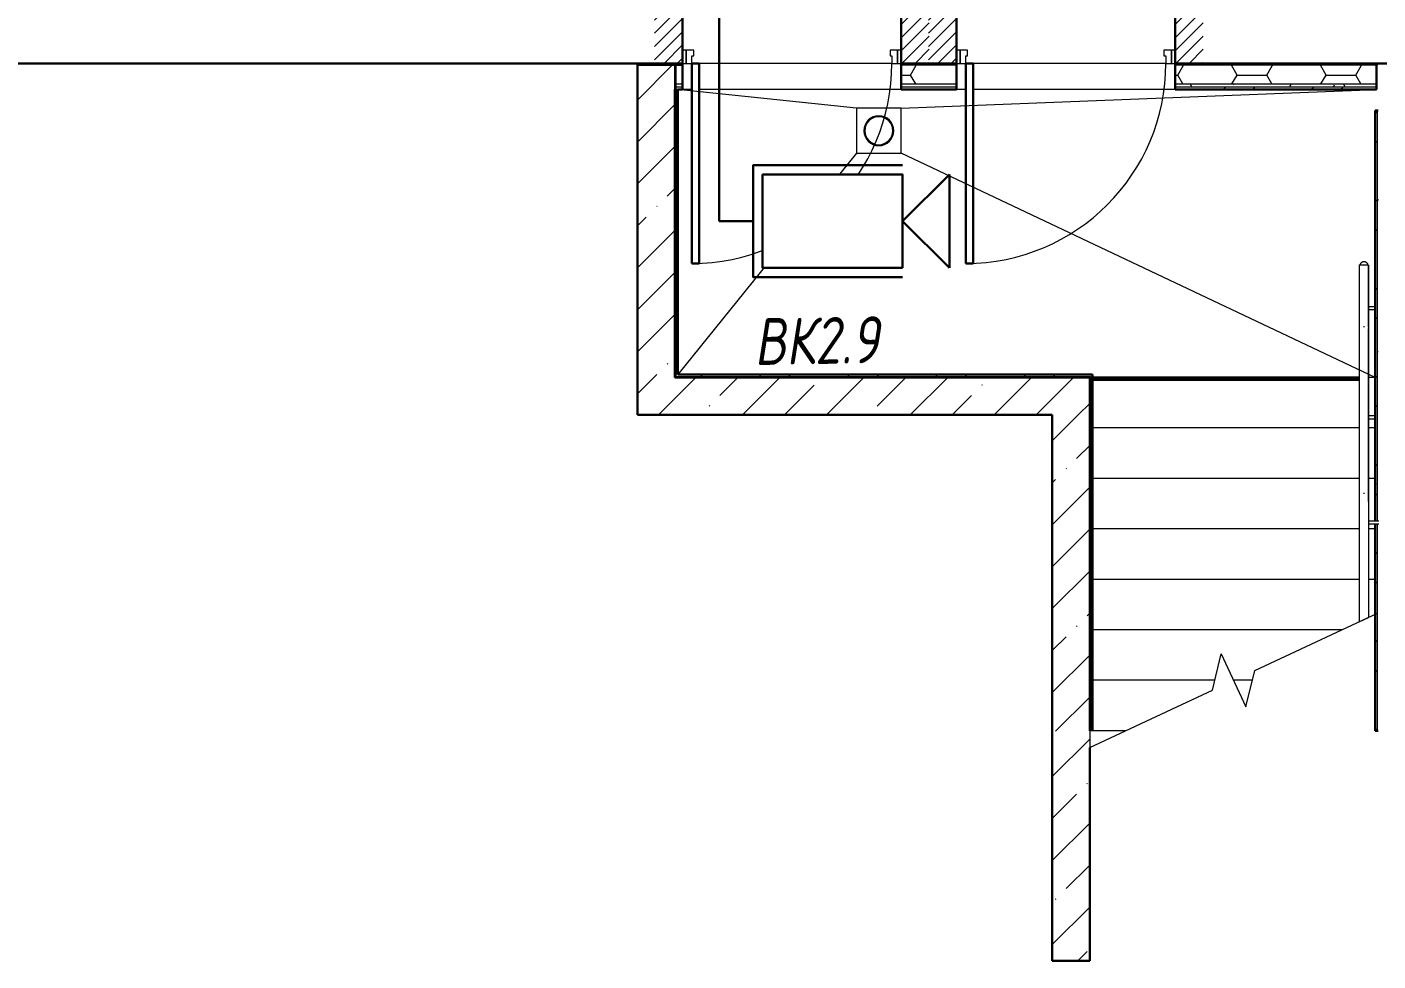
# Model space of a CAD drawing. Header units: millimetres. Extents: x -495897 to 1376592, y -28539 to 470976.
# Drawn here: x -189099 to -181874, y 369709 to 374705 of the extents above; entities that cross this region are included whole.
import ezdxf
from ezdxf.enums import TextEntityAlignment as Align

# ---------------------------------------------------------------- set-up
doc = ezdxf.new("R2010")
doc.units = ezdxf.units.MM
doc.set_wipeout_variables(frame=1)
doc.linetypes.add('ADSK_Сверху', pattern=[450, 300, -150])
doc.linetypes.add('ADSK_Штриховая_ш2 п1_5', pattern=[4.5, 3, -1.5])
for name, color, linetype, lineweight in [('RC-Видеонаблюдение', 5, 'Continuous', 30), ('RC-Линии_связи-Адресные', 5, 'Continuous', 30), ('Двери', 252, 'Continuous', 9), ('Лестницы', 252, 'Continuous', 9), ('Линии', 7, 'Continuous', 9), ('Ограждение', 252, 'Continuous', 9), ('Перекрытие', 252, 'Continuous', 18), ('Сантехника', 252, 'Continuous', 9), ('Стены наружные', 7, 'Continuous', 18), ('Стены штриховка', 7, 'Continuous', 9)]:
    doc.layers.add(name, color=color, linetype=linetype, lineweight=lineweight)
doc.layers.add('RC-Позиционные_обозначения', color=7, linetype='Continuous')
doc.styles.add('RubezhCAD', font='', dxfattribs={"oblique": 10})
doc.styles.get("Standard").update_dxf_attribs({"font": ''})
doc.styles.get('RubezhCAD').set_extended_font_data('GOST type A')
doc.styles.get('Standard').set_extended_font_data('GOST type B')

# ---------------------------------------------------------------- blocks, each defined once
blk = doc.blocks.new('RC-UGO-CAM-03')
blk.add_attdef('PSTN', text='', height=2.5).set_placement((4.626, 3.284), align=Align.BOTTOM_LEFT)
blk.add_wipeout([(3.743, 0), (6.243, 2.499), (6.243, -2.499)])
blk.add_line((6.243, 2.499), (6.243, -2.499))
blk.add_wipeout([(-3.743, -2.499), (-3.741, 2.497), (3.743, 2.499), (3.743, -2.499)])
for q in [(6.243, 2.499), (6.243, -2.499)]:
    blk.add_line((3.743, 0), q)
blk.add_lwpolyline([(3.743, 2.999), (-4.243, 2.999), (-4.243, -2.999), (3.743, -2.999)])
blk.add_lwpolyline([(3.743, -2.499), (3.743, 2.499), (-3.743, 2.499), (-3.743, -2.499), (3.743, -2.499)], close=True)
blk = doc.blocks.new('подвал')
at = {"layer": 'Двери', "lineweight": 18, "true_color": 0x636466}
h = blk.add_hatch(dxfattribs=at)
h.set_pattern_fill('FP_1', color=251, angle=180, style=0, pattern_type=2)
h.set_pattern_definition([(225, (-184251.95, 14336.906), (35.3553, -35.3553), [])])
h.paths.add_polyline_path([(-183517, 14111.9), (-183517, 14561.9), (-183667, 14561.9), (-183667, 14111.9)])
h.paths.add_polyline_path([(-184987, 14111.9), (-184837, 14111.9), (-184837, 14561.9), (-184987, 14561.9)])
h = blk.add_hatch(dxfattribs=at)
h.set_pattern_fill('FP_1', color=251, angle=180, style=0, pattern_type=2)
h.set_pattern_definition([(225, (-182786.95, 14336.906), (35.3553, -35.3553), [])])
h.paths.add_polyline_path([(-182052, 14111.9), (-182052, 14561.9), (-182202, 14561.9), (-182202, 14111.9), (-182065.7, 14111.9)])
h.paths.add_polyline_path([(-183522, 14111.9), (-183372, 14111.9), (-183372, 14561.9), (-183522, 14561.9)])
at = {"layer": 'Двери', "color": 251, "linetype": 'ADSK_Штриховая_ш2 п1_5', "true_color": 0x636466}
for p, q in [((-184837, 14111.9), (-184837, 14561.9)), ((-183667, 14561.9), (-183667, 14111.9)), ((-183372, 14111.9), (-183372, 14561.9)), ((-182202, 14561.9), (-182202, 14111.9)), ((-184987, 14111.9), (-184837, 14111.9)), ((-183667, 14111.9), (-183517, 14111.9)), ((-183522, 14111.9), (-183372, 14111.9)), ((-182202, 14111.9), (-182052, 14111.9))]:
    blk.add_line(p, q, dxfattribs=at)
at = {"layer": 'Двери', "color": 251, "true_color": 0x636466}
for p, q in [((-184817, 14181.9), (-184837, 14181.9)), ((-184837, 14181.9), (-184837, 14111.9)), ((-184817, 14181.9), (-184817, 14111.9)), ((-184777, 14181.9), (-184817, 14181.9)), ((-184817, 14111.9), (-184817, 14181.9)), ((-184777, 14151.9), (-184777, 14181.9)), ((-183687, 14181.9), (-183727, 14181.9)), ((-183727, 14181.9), (-183727, 14151.9)), ((-183687, 14111.9), (-183687, 14181.9)), ((-183687, 14181.9), (-183687, 14111.9)), ((-183667, 14181.9), (-183687, 14181.9)), ((-183667, 14111.9), (-183667, 14181.9)), ((-183352, 14181.9), (-183372, 14181.9)), ((-183372, 14181.9), (-183372, 14111.9)), ((-183352, 14181.9), (-183352, 14111.9)), ((-183312, 14181.9), (-183352, 14181.9)), ((-183352, 14111.9), (-183352, 14181.9)), ((-183312, 14151.9), (-183312, 14181.9)), ((-182222, 14181.9), (-182262, 14181.9)), ((-182262, 14181.9), (-182262, 14151.9)), ((-182222, 14111.9), (-182222, 14181.9)), ((-182222, 14181.9), (-182222, 14111.9)), ((-182202, 14181.9), (-182222, 14181.9)), ((-182202, 14111.9), (-182202, 14181.9)), ((-184837, 14111.9), (-184817, 14111.9)), ((-184817, 14111.9), (-184787, 14111.9)), ((-184787, 14111.9), (-184787, 14151.9)), ((-184787, 14151.9), (-184777, 14151.9)), ((-183727, 14151.9), (-183717, 14151.9)), ((-183717, 14151.9), (-183717, 14111.9)), ((-183717, 14111.9), (-183687, 14111.9)), ((-183687, 14111.9), (-183667, 14111.9)), ((-183372, 14111.9), (-183352, 14111.9)), ((-183352, 14111.9), (-183322, 14111.9)), ((-183322, 14111.9), (-183322, 14151.9)), ((-183322, 14151.9), (-183312, 14151.9)), ((-182262, 14151.9), (-182252, 14151.9)), ((-182252, 14151.9), (-182252, 14111.9)), ((-182252, 14111.9), (-182222, 14111.9)), ((-182222, 14111.9), (-182202, 14111.9))]:
    blk.add_line(p, q, dxfattribs=at)
at = {"layer": 'Двери', "color": 251, "lineweight": 30, "true_color": 0x636466}
for p, q in [((-184747, 14111.9), (-184787, 14111.9)), ((-184787, 14111.9), (-184787, 13041.9)), ((-184747, 13041.9), (-184747, 14111.9)), ((-183282, 14111.9), (-183322, 14111.9)), ((-183322, 14111.9), (-183322, 13041.9)), ((-183282, 13041.9), (-183282, 14111.9)), ((-184787, 13041.9), (-184747, 13041.9)), ((-183322, 13041.9), (-183282, 13041.9))]:
    blk.add_line(p, q, dxfattribs=at)
at = {"layer": 'Двери', "color": 251, "true_color": 0x636466}
for centre in [(-184787, 14111.9), (-183322, 14111.9)]:
    blk.add_arc(centre, 1070, 270, 0, dxfattribs=at)
at = {"layer": 'Лестницы', "color": 251, "true_color": 0x636466}
for p, q in [((-181217.8, 12431.9), (-181220.7, 12431.9)), ((-181217.8, 12431.9), (-181220.7, 12431.9)), ((-181132, 12431.9), (-181167.2, 12431.9)), ((-181132, 12431.9), (-181167.2, 12431.9)), ((-181217.8, 12161.9), (-182644.2, 12161.9)), ((-181217.8, 12161.9), (-182644.2, 12161.9)), ((-181132, 12161.9), (-181167.2, 12161.9)), ((-181132, 12161.9), (-181167.2, 12161.9)), ((-181217.8, 11891.9), (-182644.2, 11891.9)), ((-181217.8, 11891.9), (-182644.2, 11891.9)), ((-181132, 11891.9), (-181167.2, 11891.9)), ((-181132, 11891.9), (-181167.2, 11891.9)), ((-181217.8, 11621.9), (-182644.2, 11621.9)), ((-181217.8, 11621.9), (-182644.2, 11621.9)), ((-181132, 11621.9), (-181167.2, 11621.9)), ((-181132, 11621.9), (-181167.2, 11621.9)), ((-181217.2, 11351.9), (-182644.2, 11351.9)), ((-181217.2, 11351.9), (-182644.2, 11351.9)), ((-181132, 11351.9), (-181167.2, 11351.9)), ((-181132, 11351.9), (-181167.2, 11351.9)), ((-181775.9, 10864.7), (-181119.2, 11171)), ((-181310.2, 11081.9), (-182644.2, 11081.9)), ((-181310.2, 11081.9), (-182644.2, 11081.9)), ((-182002.5, 10759.1), (-181955.2, 10953.5)), ((-181955.2, 10953.5), (-181823.2, 10670.3)), ((-181823.2, 10670.3), (-181775.9, 10864.7)), ((-181989.6, 10811.9), (-182644.2, 10811.9)), ((-181989.6, 10811.9), (-182644.2, 10811.9)), ((-181788.7, 10811.9), (-181889.2, 10811.9)), ((-181788.7, 10811.9), (-181889.2, 10811.9)), ((-182659.2, 10452.8), (-182002.5, 10759.1)), ((-182659.2, 10541.9), (-182659.2, 10452.8)), ((-182468.2, 10541.9), (-182659.2, 10541.9)), ((-182468.2, 10541.9), (-182659.2, 10541.9))]:
    blk.add_line(p, q, dxfattribs=at)
at = {"layer": 'Линии', "color": 251, "linetype": 'ADSK_Сверху', "ltscale": 100, "true_color": 0x636466}
for p, q in [((-183907, 13871.9), (-184862, 13971.9)), ((-183667, 13871.9), (-181124.5, 13971.9)), ((-183907, 13631.9), (-184862, 12446.9)), ((-181132, 12431.9), (-183667, 13631.9))]:
    blk.add_line(p, q, dxfattribs=at)
at = {"layer": 'Ограждение', "color": 251, "true_color": 0x636466}
for p, q in [((-181217.2, 13031.9), (-181217.2, 12701.5)), ((-181167.2, 13031.9), (-181217.2, 13031.9)), ((-181217.2, 13031.9), (-181217.2, 12701.9)), ((-181189.9, 13031.9), (-181194.5, 13031.9)), ((-181167.2, 12701.5), (-181167.2, 13031.9)), ((-181167.2, 13031.9), (-181167.2, 12701.9)), ((-181132, 12809.5), (-181167.2, 12809.5)), ((-181167.2, 12794.5), (-181132, 12794.5)), ((-181217.2, 12701.9), (-181217.2, 11125.3)), ((-181217.2, 12693.7), (-181217.2, 11768.9)), ((-181167.2, 12701.9), (-181167.2, 11148.6)), ((-181167.2, 11768.9), (-181167.2, 12693.7)), ((-181132, 12226.4), (-181167.2, 12226.4)), ((-181167.2, 12211.4), (-181132, 12211.4)), ((-181189.6, 11810.7), (-181194.8, 11810.7)), ((-181112.2, 11663.9), (-181167.2, 11663.9)), ((-181167.2, 11648.9), (-181112.2, 11648.9)), ((-181217.2, 11125.3), (-181167.2, 11148.6))]:
    blk.add_line(p, q, dxfattribs=at)
at = {"layer": 'Ограждение', "color": 251, "true_color": 0x636466, "flags": 128}
for points in [[(-181212.2, 13031.9), (-181212.2, 13032.7), (-181212.1, 13033.5), (-181212, 13034.3), (-181211.9, 13035.1), (-181211.8, 13035.9), (-181211.6, 13036.7), (-181211.4, 13037.4), (-181211.2, 13038.2), (-181210.9, 13039), (-181210.6, 13039.7), (-181210.3, 13040.4), (-181209.9, 13041.1), (-181209.5, 13041.8), (-181209.1, 13042.5), (-181208.7, 13043.2), (-181208.2, 13043.8), (-181207.7, 13044.5), (-181207.2, 13045.1), (-181206.7, 13045.7), (-181206.1, 13046.3), (-181205.5, 13046.8), (-181204.9, 13047.3), (-181204.3, 13047.8), (-181203.7, 13048.3), (-181203, 13048.7), (-181202.3, 13049.2), (-181201.6, 13049.5), (-181200.9, 13049.9), (-181200.2, 13050.2), (-181199.4, 13050.5), (-181198.7, 13050.8), (-181197.9, 13051.1), (-181197.2, 13051.3), (-181196.4, 13051.5), (-181195.6, 13051.6), (-181194.8, 13051.7), (-181194, 13051.8), (-181193.2, 13051.9), (-181192.4, 13051.9), (-181192.2, 13051.9)], [(-181192.2, 13051.9), (-181191.4, 13051.9), (-181190.6, 13051.8), (-181189.8, 13051.8), (-181189, 13051.7), (-181188.2, 13051.5), (-181187.4, 13051.3), (-181186.7, 13051.1), (-181185.9, 13050.9), (-181185.1, 13050.6), (-181184.4, 13050.3), (-181183.7, 13050), (-181183, 13049.6), (-181182.3, 13049.3), (-181181.6, 13048.9), (-181180.9, 13048.4), (-181180.2, 13047.9), (-181179.6, 13047.5), (-181179, 13046.9), (-181178.4, 13046.4), (-181177.8, 13045.8), (-181177.3, 13045.3), (-181176.8, 13044.6), (-181176.3, 13044), (-181175.8, 13043.4), (-181175.4, 13042.7), (-181174.9, 13042), (-181174.6, 13041.3), (-181174.2, 13040.6), (-181173.9, 13039.9), (-181173.5, 13039.2), (-181173.3, 13038.4), (-181173, 13037.6), (-181172.8, 13036.9), (-181172.6, 13036.1), (-181172.5, 13035.3), (-181172.4, 13034.5), (-181172.3, 13033.7), (-181172.2, 13032.9), (-181172.2, 13032.1), (-181172.2, 13031.9)]]:
    blk.add_lwpolyline(points, dxfattribs=at)
at = {"layer": 'Ограждение', "color": 251, "true_color": 0x636466}
blk.add_open_spline([(-181190.3, 12701.9), (-181190.9, 12701.9), (-181192.2, 12701.9), (-181193.4, 12701.9), (-181194.1, 12701.9)], degree=3, dxfattribs=at)
at = {"layer": 'Перекрытие', "color": 251, "true_color": 0x636466}
for p, q in [((-183907, 13871.9), (-183907, 13631.9)), ((-183667, 13871.9), (-183907, 13871.9)), ((-183667, 13631.9), (-183667, 13871.9)), ((-183907, 13631.9), (-183667, 13631.9))]:
    blk.add_line(p, q, dxfattribs=at)
at = {"layer": 'Сантехника', "color": 251, "true_color": 0x636466}
for p, q in [((-183667, 13871.9), (-183907, 13871.9)), ((-183907, 13871.9), (-183907, 13631.9)), ((-183667, 13631.9), (-183667, 13871.9)), ((-183907, 13631.9), (-183667, 13631.9))]:
    blk.add_line(p, q, dxfattribs=at)
for radius, start, end in [(80, 90, 270), (75, 90, 270), (75, 109.97124, 115.02876), (80, 270, 90), (75, 270, 90), (75, 64.97124, 70.02876), (75, 154.97124, 160.02876), (75, 19.97124, 25.02876), (75, 199.97124, 205.02876), (75, 244.97124, 250.02876), (75, 289.97124, 295.02876), (75, 334.97124, 340.02876)]:
    blk.add_arc((-183787, 13751.9), radius, start, end, dxfattribs=at)
at = {"layer": 'Стены наружные', "color": 251, "lineweight": 30, "true_color": 0x636466}
for p, q in [((-183372, 13971.9), (-183372, 15786.9)), ((-184837, 13971.9), (-184837, 14561.9)), ((-183667, 14561.9), (-183667, 13971.9)), ((-182202, 14561.9), (-182202, 13971.9)), ((-184837, 14111.9), (-200767, 14111.9)), ((-185078, 14111.9), (-185078, 13971.9)), ((-183667, 14111.9), (-183372, 14111.9)), ((-176917, 14111.9), (-182202, 14111.9)), ((-181124.5, 13971.9), (-181124.5, 14101.9)), ((-181124.5, 14101.9), (-181123.5, 14101.9)), ((-181123.5, 14101.9), (-181123.5, 14111.9)), ((-185078, 13971.9), (-185077, 13971.9)), ((-185077, 13971.9), (-185077, 12231.9)), ((-184877, 12431.9), (-184877, 13971.9)), ((-184862, 13971.9), (-184837, 13971.9)), ((-184862, 12446.9), (-184862, 13971.9)), ((-183667, 13971.9), (-183372, 13971.9)), ((-182202, 13971.9), (-181124.5, 13971.9)), ((-181117, 13859.9), (-181132, 13859.9)), ((-181132, 13859.9), (-181132, 11663.7)), ((-184877, 12431.9), (-181220.7, 12431.9)), ((-182644.2, 12446.9), (-184862, 12446.9)), ((-182659.2, 10541.9), (-182659.2, 12431.9)), ((-182644.2, 10541.9), (-182644.2, 12446.9)), ((-181220.7, 12418.9), (-181220.7, 12431.9)), ((-182659.2, 12418.9), (-181220.7, 12418.9)), ((-185077, 12231.9), (-182859.2, 12231.9)), ((-182859.2, 12231.9), (-182859.2, 9310.4)), ((-181132, 11649.2), (-181132, 10541.9)), ((-181132, 10541.9), (-181117, 10541.9)), ((-182659.2, 9310.4), (-182659.2, 10452.8)), ((-182859.2, 9310.4), (-182659.2, 9310.4))]:
    blk.add_line(p, q, dxfattribs=at)
at = {"layer": 'Стены наружные', "color": 251, "true_color": 0x636466}
for p, q in [((-185078, 14101.9), (-184877, 14101.9)), ((-183717, 14111.9), (-184787, 14111.9)), ((-182252, 14111.9), (-183322, 14111.9)), ((-184787, 13971.9), (-184837, 13971.9)), ((-183667, 13971.9), (-184747, 13971.9)), ((-183322, 13971.9), (-183372, 13971.9)), ((-182202, 13971.9), (-183282, 13971.9))]:
    blk.add_line(p, q, dxfattribs=at)
at = {"layer": 'Стены наружные', "color": 251, "linetype": 'Continuous', "lineweight": 9, "true_color": 0x636466}
for p, q in [((-185077.8, 13915.6), (-184891.6, 14101.9)), ((-183617.2, 14049.6), (-183587, 14101.9)), ((-182188.4, 14049.6), (-182158.3, 14101.9)), ((-181870.9, 14049.7), (-181901, 14101.9)), ((-181712.2, 14049.6), (-181682, 14101.9)), ((-181394.6, 14049.7), (-181424.8, 14101.9)), ((-181235.9, 14049.6), (-181205.7, 14101.9)), ((-183667, 14049.7), (-183617.2, 14049.7)), ((-183589.6, 14001.9), (-183617.1, 14049.7)), ((-182202, 14049.7), (-182188.5, 14049.7)), ((-182160.8, 14001.9), (-182188.4, 14049.7)), ((-181898.5, 14001.9), (-181870.9, 14049.6)), ((-181871, 14049.7), (-181712.2, 14049.7)), ((-181870.9, 14049.6), (-181870.9, 14049.6)), ((-181870.9, 14049.6), (-181870.9, 14049.6)), ((-181684.6, 14001.9), (-181712.1, 14049.7)), ((-181422.2, 14001.9), (-181394.7, 14049.6)), ((-181394.7, 14049.7), (-181236, 14049.7)), ((-181394.7, 14049.6), (-181394.7, 14049.6)), ((-181394.7, 14049.6), (-181394.7, 14049.6)), ((-181208.3, 14001.9), (-181235.9, 14049.7)), ((-183667, 13979.5), (-183659.5, 13986.9)), ((-183459.2, 14001.9), (-183459.4, 14001.5)), ((-182113.7, 13986.9), (-182122.3, 14001.9)), ((-181945.8, 13971.9), (-181930.8, 13986.9)), ((-181884.9, 13997.1), (-181887.7, 14001.9)), ((-181788.7, 13971.9), (-181773.7, 13986.9)), ((-181761.7, 13986.9), (-181762.9, 13988.9)), ((-181582.1, 14001.9), (-181590.8, 13986.9)), ((-181474.4, 13971.9), (-181459.4, 13986.9)), ((-181350.9, 13996), (-181356.1, 13986.9)), ((-181317.2, 13971.9), (-181302.2, 13986.9)), ((-181292.6, 13987.1), (-181301.1, 14001.9)), ((-185077.7, 13691.3), (-184877, 13892)), ((-184872, 13874.6), (-184862, 13884.6)), ((-181132, 13842.9), (-181122, 13852.9)), ((-185077.6, 13466.9), (-184877, 13667.5)), ((-184872, 13717.4), (-184862, 13727.4)), ((-181132, 13685.7), (-181122, 13695.7)), ((-184918.3, 13401.7), (-184877, 13443)), ((-184872, 13403.1), (-184862, 13413.1)), ((-181132, 13371.4), (-181122, 13381.4)), ((-181117, 13385.2), (-181122, 13376.5)), ((-184974.4, 13345.5), (-184972, 13347.9)), ((-185077.4, 13242.5), (-185030.5, 13289.4)), ((-184872, 13245.9), (-184862, 13255.9)), ((-181132, 13214.2), (-181122, 13224.2)), ((-185077.3, 13018.1), (-184877, 13218.5)), ((-185077.2, 12793.8), (-184877, 12994)), ((-184872, 12977.3), (-184877, 12968.7)), ((-184872, 12931.6), (-184862, 12941.6)), ((-181132, 12899.9), (-181122, 12909.9)), ((-185077, 12569.4), (-184877, 12769.5)), ((-184872, 12774.5), (-184862, 12784.5)), ((-181132, 12742.8), (-181122, 12752.8)), ((-184918.3, 12503.6), (-184915.9, 12506)), ((-181117.8, 12571), (-181122, 12563.7)), ((-185077, 12345), (-184990, 12431.9)), ((-184990, 12431.9), (-184974.4, 12447.5)), ((-184965.5, 12231.9), (-184765.5, 12431.9)), ((-184872, 12460.2), (-184862, 12470.2)), ((-184738.1, 12436.9), (-184728.1, 12446.9)), ((-184637.7, 12335.3), (-184541, 12431.9)), ((-184516.5, 12231.9), (-184316.5, 12431.9)), ((-184423.8, 12436.9), (-184413.8, 12446.9)), ((-184385.8, 12435.9), (-184386.4, 12436.9)), ((-184266.6, 12436.9), (-184256.6, 12446.9)), ((-184067.5, 12231.9), (-183867.5, 12431.9)), ((-184031.5, 12431.9), (-184034.4, 12436.9)), ((-183952.3, 12436.9), (-183942.3, 12446.9)), ((-183795.8, 12279.1), (-183643, 12431.9)), ((-183795.1, 12436.9), (-183785.1, 12446.9)), ((-183776.1, 12436.9), (-183779, 12431.9)), ((-183618.5, 12231.9), (-183418.5, 12431.9)), ((-183480.8, 12436.9), (-183470.8, 12446.9)), ((-183323.7, 12436.9), (-183313.7, 12446.9)), ((-183169.5, 12231.9), (-182969.5, 12431.9)), ((-183009.4, 12436.9), (-182999.4, 12446.9)), ((-182975.7, 12431.9), (-182978.6, 12436.9)), ((-182945, 12231.9), (-182745, 12431.9)), ((-182852.2, 12436.9), (-182842.2, 12446.9)), ((-182552.9, 12421.9), (-182542.9, 12431.9)), ((-182395.7, 12421.9), (-182385.7, 12431.9)), ((-182081.4, 12421.9), (-182071.4, 12431.9)), ((-181924.3, 12421.9), (-181914.3, 12431.9)), ((-181610, 12421.9), (-181600, 12431.9)), ((-181452.8, 12421.9), (-181442.8, 12431.9)), ((-181132, 12428.5), (-181122, 12438.5)), ((-184292, 12231.9), (-184132.5, 12391.4)), ((-183234.5, 12391.4), (-183232.1, 12393.8)), ((-182616.2, 12418.9), (-182617.9, 12421.9)), ((-182029.6, 12418.9), (-182031.4, 12421.9)), ((-183394, 12231.9), (-183290.6, 12335.3)), ((-182720.4, 12231.9), (-182659.2, 12293.2)), ((-182654.2, 12281.5), (-182659.2, 12290.2)), ((-182654.2, 12320.6), (-182644.2, 12330.6)), ((-184693.8, 12279.1), (-184691.4, 12281.5)), ((-182859.2, 12093.2), (-182720.4, 12231.9)), ((-181132, 12271.3), (-181122, 12281.3)), ((-182654.2, 12163.5), (-182644.2, 12173.5)), ((-182729.3, 11998.5), (-182659.2, 12068.7)), ((-182659.2, 12104.8), (-182654.2, 12104.8)), ((-182785.5, 11942.4), (-182783.1, 11944.7)), ((-182658.1, 11935.1), (-182659.2, 11933.1)), ((-181132, 11957), (-181122, 11967)), ((-182859.2, 11868.7), (-182841.6, 11886.2)), ((-182659.2, 11901.6), (-182654.2, 11901.6)), ((-182654.2, 11849.2), (-182644.2, 11859.2)), ((-181119.3, 11858.1), (-181122, 11862.8)), ((-182859.2, 11644.2), (-182659.2, 11844.2)), ((-181132, 11799.8), (-181122, 11809.8)), ((-182655.9, 11674.9), (-182659.2, 11680.6)), ((-182654.2, 11692), (-182644.2, 11702)), ((-182859.2, 11419.6), (-182659.2, 11619.6)), ((-182659.2, 11596.8), (-182654.2, 11596.8)), ((-181132, 11485.5), (-181122, 11495.5)), ((-182859.2, 11195.1), (-182659.2, 11395.1)), ((-182654.2, 11377.7), (-182644.2, 11387.7)), ((-181132, 11328.4), (-181122, 11338.4)), ((-182654.2, 11220.5), (-182644.2, 11230.5)), ((-182673.2, 11156.6), (-182659.2, 11170.6)), ((-182729.3, 11100.5), (-182727, 11102.8)), ((-182859.2, 10970.6), (-182785.5, 11044.3)), ((-182659.2, 10987.2), (-182654.2, 10987.2)), ((-181132, 11014.1), (-181122, 11024.1)), ((-182859.2, 10746.1), (-182659.2, 10946.1)), ((-182654.2, 10906.2), (-182644.2, 10916.2)), ((-181132, 10856.9), (-181122, 10866.9)), ((-182659.2, 10784), (-182654.2, 10784)), ((-182841.6, 10539.2), (-182659.2, 10721.6)), ((-182654.2, 10749.1), (-182644.2, 10759.1)), ((-182654.2, 10655.9), (-182655.4, 10658)), ((-181132, 10542.6), (-181122, 10552.6)), ((-182859.2, 10297.1), (-182659.2, 10497.1)), ((-182673.2, 10258.6), (-182670.8, 10260.9)), ((-182859.2, 10072.6), (-182729.3, 10202.5)), ((-182859.2, 9848.1), (-182659.2, 10048.1)), ((-182785.5, 9697.3), (-182659.2, 9823.6)), ((-182841.6, 9641.2), (-182839.2, 9643.6)), ((-182859.2, 9399.1), (-182659.2, 9599.1)), ((-182723.4, 9310.4), (-182673.2, 9360.6))]:
    blk.add_line(p, q, dxfattribs=at)
at = {"layer": 'Стены штриховка', "color": 251, "true_color": 0x636466}
for p, q in [((-184877, 13971.9), (-184877, 14101.9)), ((-184877, 14101.9), (-184837, 14101.9)), ((-184872, 14101.9), (-184872, 12436.9)), ((-183372, 14101.9), (-183667, 14101.9)), ((-181124.5, 14101.9), (-182202, 14101.9)), ((-184872, 14001.9), (-184837, 14001.9)), ((-184872, 13986.9), (-184837, 13986.9)), ((-184862, 13971.9), (-184872, 13971.9)), ((-183667, 14001.9), (-183372, 14001.9)), ((-183667, 13986.9), (-183372, 13986.9)), ((-182202, 14001.9), (-181124.5, 14001.9)), ((-182202, 13986.9), (-181124.5, 13986.9)), ((-181122, 13859.9), (-181122, 11663.7)), ((-184872, 12436.9), (-182654.2, 12436.9)), ((-182654.2, 12436.9), (-182654.2, 10541.9)), ((-181220.7, 12421.9), (-182659.2, 12421.9)), ((-181122, 11649.2), (-181122, 10541.9))]:
    blk.add_line(p, q, dxfattribs=at)

msp = doc.modelspace()

# ---------------------------------------------------------------- linework, layer by layer
at = {"layer": 'RC-Линии_связи-Адресные'}
msp.add_line((-185396.773, 373666.391), (-185396.773, 376028.116), dxfattribs=at)

# ---------------------------------------------------------------- block references
msp.add_blockref('подвал', (-756.474, 360398.765))

# ---------------------------------------------------------------- next in the draw order: block references
at = {"layer": 'RC-Видеонаблюдение'}
ref = msp.add_blockref('RC-UGO-CAM-03', (-184790.527, 373666.391), dxfattribs=dict(at, xscale=99.99999999999999, yscale=99.99999999999999, zscale=99.99999999999999))
ref.add_attrib('PSTN', 'ВК2.9', (-185207.867, 372896.749), dxfattribs={"layer": 'RC-Позиционные_обозначения', "height": 250, "rotation": 0.9853833, "style": 'RubezhCAD', "oblique": 10})

# ---------------------------------------------------------------- next in the draw order: linework, layer by layer
at = {"layer": 'RC-Линии_связи-Адресные'}
msp.add_line((-185214.812, 373666.391), (-185396.773, 373666.391), dxfattribs=at)

doc.saveas('drawing.dxf')
